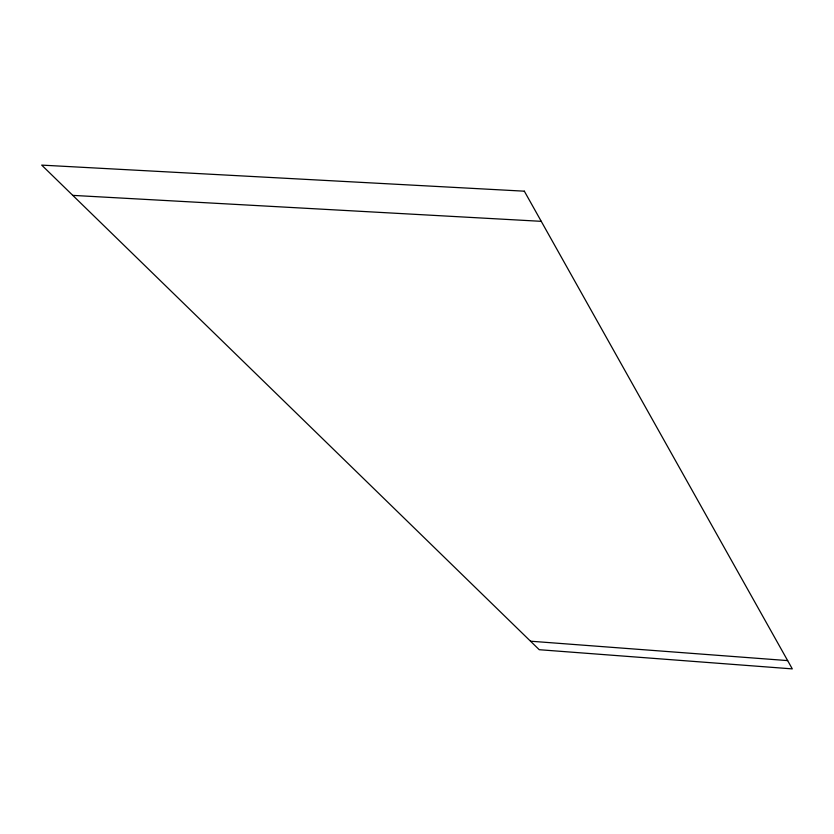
<?xml version="1.0" encoding="UTF-8"?>
<svg xmlns="http://www.w3.org/2000/svg" width="834" height="834" viewBox="0 0 834 834"><rect width="100%" height="100%" fill="white"/><g stroke="black" fill="none" stroke-linecap="round" stroke-linejoin="round"><path stroke-width="1.25" d="M72.766 195.375L541.256 221.333M530.518 641.2L787.65 660.601M524.336 191.184L41.7 165.111L539.244 649.707L792.3 668.889L524.336 191.184"/></g></svg>
